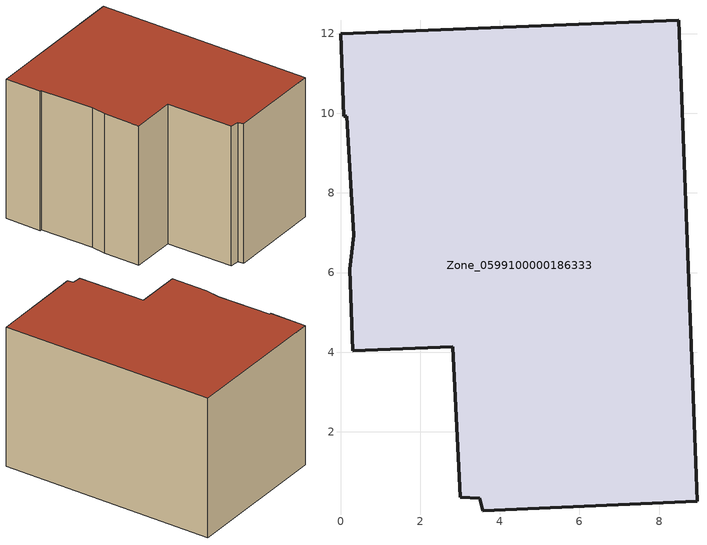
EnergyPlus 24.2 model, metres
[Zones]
Zone_0599100000186333
 floor ground (C_G): 0.23,6.08 0.33,6.93 0.16,9.92 0.08,9.93 0,11.99 8.49,12.33 8.95,0.26 3.57,0.02 3.5,0.33 3.01,0.36 2.82,4.14 0.31,4.04 z0
 wall outside (C_F): 8.49,12.33 0,11.99 0.08,9.93 0.16,9.92 0.33,6.93 0.23,6.08 0.31,4.04 2.82,4.14 3.01,0.36 3.5,0.33 3.57,0.02 8.95,0.26 8.49,12.33 z0:8.01
 roof outside (C_R): 0.33,6.93 0.23,6.08 0.31,4.04 2.82,4.14 3.01,0.36 3.5,0.33 3.57,0.02 8.95,0.26 8.49,12.33 0,11.99 0.08,9.93 0.16,9.92 z8.01
[BUILDING]
Pand.0599100000186333: North Axis=0; Terrain=City; Loads Convergence Tolerance Value=0.04; Temperature Convergence Tolerance Value=0.4; Solar Distribution=FullExterior; Maximum Number of Warmup Days=25; Minimum Number of Warmup Days=1
[Site:Location]
Rotterdam.The.Hague.AP_ZH_NLD Design_Conditions: Latitude=51.96; Longitude=4.45; Time Zone=1; Elevation=-4.5
[SITE:GROUNDTEMPERATURE:BUILDINGSURFACE]
18, 18, 18, 18, 18, 18, 18, 18, 18, 18, 18, 18
[MATERIAL] Thermal Absorptance=0.9; Solar Absorptance=0.7; Visible Absorptance=0.7
Name | Roughness | Thickness | Conductivity | Density | Specific Heat
G.TC.1965-1974 | MediumSmooth | 0.15 | 0.882353 | 540 | 1210
F.TC.1965-1974 | Rough | 0.3 | 0.697674 | 1920 | 840
R.TC.1965-1974 | MediumRough | 0.2 | 0.232558 | 1500 | 1000
[CONSTRUCTION]
C_G: G.TC.1965-1974
C_F: F.TC.1965-1974
C_R: R.TC.1965-1974
[ZONE]
Zone_0599100000186333: Type=1; Multiplier=1; Ceiling Height=Autocalculate; Volume=Autocalculate; Floor Area=autocalculate; Part of Total Floor Area=Yes
[ZONEINFILTRATION:DESIGNFLOWRATE]
Infil_Zone_0599100000186333: Zone or ZoneList or Space or SpaceList=Zone_0599100000186333; Schedule=AlwaysOn; Design Flow Rate Calculation Method=Flow/Area; Flow Rate per Floor Area=0.003; Constant Term Coefficient=1; Temperature Term Coefficient=0; Velocity Term Coefficient=0; Velocity Squared Term Coefficient=0
[HVACTEMPLATE:ZONE:IDEALLOADSAIRSYSTEM]
Zone_0599100000186333: Maximum Heating Supply Air Temperature=50; Minimum Cooling Supply Air Temperature=13; Maximum Heating Supply Air Humidity Ratio=0.0156; Minimum Cooling Supply Air Humidity Ratio=0.0077; Heating Limit=NoLimit; Cooling Limit=NoLimit; Dehumidification Control Type=ConstantSensibleHeatRatio; Cooling Sensible Heat Ratio=0.7; Dehumidification Setpoint=60; Humidification Control Type=None; Humidification Setpoint=30; Outdoor Air Method=None; Outdoor Air Flow Rate per Person=0.00944; Outdoor Air Flow Rate per Zone Floor Area=0; Outdoor Air Flow Rate per Zone=0; Demand Controlled Ventilation Type=None; Outdoor Air Economizer Type=NoEconomizer; Heat Recovery Type=None; Sensible Heat Recovery Effectiveness=0.7; Latent Heat Recovery Effectiveness=0.65
[ZONECONTROL:THERMOSTAT]
ThermostatControl_Zone_0599100000186333: Zone or ZoneList=Zone_0599100000186333; Control Type Schedule=DualSetpointControlType; Control 1=Thermostat_Zone_0599100000186333; Temperature Difference Between Cutout And Setpoint=0
[THERMOSTATSETPOINT:DUALSETPOINT]
Thermostat_Zone_0599100000186333: Heating Setpoint Temperature Schedule=HeatingSetpoint_Zone_0599100000186333; Cooling Setpoint Temperature Schedule=CoolingSetpoint_Zone_0599100000186333
[SCHEDULE:COMPACT]
HeatingSetpoint_Zone_0599100000186333: Through: 12/31, For: AllDays, Until: 24:00, 21
CoolingSetpoint_Zone_0599100000186333: Through: 12/31, For: AllDays, Until: 24:00, 24
DualSetpointControlType: Through: 12/31, For: AllDays, Until: 24:00, 4
AlwaysOn: Through: 12/31, For: AllDays, Until: 24:00, 1
